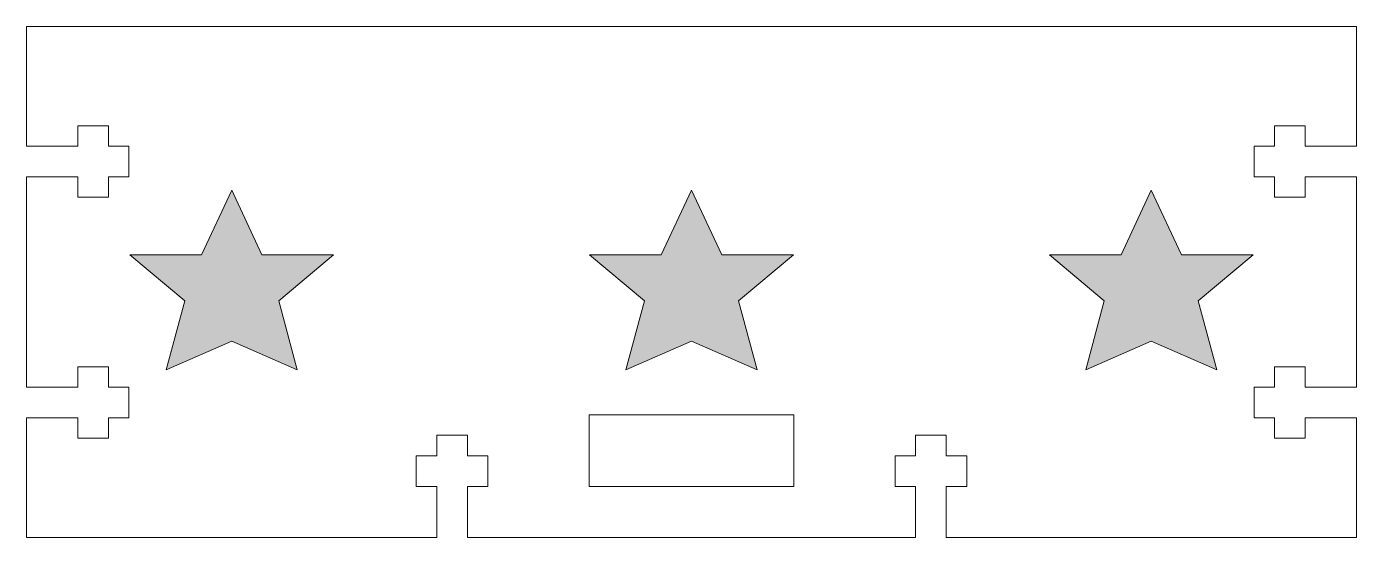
# Model space of a CAD drawing. Header units: inches. Extents: x 0 to 6.5, y -2.5 to 0.
import ezdxf

# ---------------------------------------------------------------- set-up
doc = ezdxf.new("R2010")
doc.units = ezdxf.units.IN
doc.header["$MEASUREMENT"] = 0

msp = doc.modelspace()

# ---------------------------------------------------------------- hatches: boundary and pattern name
h = msp.add_hatch(color=256)
h.paths.add_polyline_path([(1.2323, -1.3422), (1.5004, -1.1172), (1.1504, -1.1172), (1.0025, -0.8), (0.8546, -1.1172), (0.5046, -1.1172), (0.7727, -1.3422), (0.6821, -1.6803), (1.0025, -1.5394), (1.3229, -1.6803)])
h.paths.add_polyline_path([(3.4798, -1.3422), (3.7479, -1.1172), (3.3979, -1.1172), (3.25, -0.8), (3.1021, -1.1172), (2.7521, -1.1172), (3.0202, -1.3422), (2.9296, -1.6803), (3.25, -1.5394), (3.5704, -1.6803)])
h.paths.add_polyline_path([(5.7273, -1.3422), (5.9954, -1.1172), (5.6454, -1.1172), (5.4975, -0.8), (5.3496, -1.1172), (4.9996, -1.1172), (5.2677, -1.3422), (5.1771, -1.6803), (5.4975, -1.5394), (5.8179, -1.6803)])
h = msp.add_hatch(color=3)
h.paths.add_polyline_path([(1.1504, -1.1172), (1.0025, -0.8), (0.8546, -1.1172), (0.5046, -1.1172), (0.7727, -1.3422), (0.6821, -1.6803), (1.0025, -1.5394), (1.3229, -1.6803), (1.2323, -1.3422), (1.5004, -1.1172)])
h.paths.add_polyline_path([(3.4798, -1.3422), (3.7479, -1.1172), (3.3979, -1.1172), (3.25, -0.8), (3.1021, -1.1172), (2.7521, -1.1172), (3.0202, -1.3422), (2.9296, -1.6803), (3.25, -1.5394), (3.5704, -1.6803)])
h.paths.add_polyline_path([(5.7273, -1.3422), (5.9954, -1.1172), (5.6454, -1.1172), (5.4975, -0.8), (5.3496, -1.1172), (4.9996, -1.1172), (5.2677, -1.3422), (5.1771, -1.6803), (5.4975, -1.5394), (5.8179, -1.6803)])

# ---------------------------------------------------------------- linework, layer by layer
at = {"color": 1, "linetype": 'Continuous', "lineweight": 5}
for p, q in [((6.5, 0), (0, 0)), ((0, 0), (0, -0.585)), ((6.5, -0.585), (6.5, 0)), ((0.25, -0.585), (0.25, -0.485)), ((0.25, -0.485), (0.4, -0.485)), ((0.4, -0.485), (0.4, -0.585)), ((6.1, -0.585), (6.1, -0.485)), ((6.1, -0.485), (6.25, -0.485)), ((6.25, -0.485), (6.25, -0.585)), ((0.4, -0.585), (0.5, -0.585)), ((0.5, -0.585), (0.5, -0.735)), ((6, -0.735), (6, -0.585)), ((6, -0.585), (6.1, -0.585)), ((6.25, -0.585), (6.5, -0.585)), ((0, -0.585), (0.25, -0.585)), ((0.25, -0.735), (0, -0.735)), ((0, -0.735), (0, -1.765)), ((0.25, -0.835), (0.25, -0.735)), ((0.5, -0.735), (0.4, -0.735)), ((0.4, -0.735), (0.4, -0.835)), ((6.1, -0.735), (6, -0.735)), ((6.1, -0.835), (6.1, -0.735)), ((6.5, -0.735), (6.25, -0.735)), ((6.25, -0.735), (6.25, -0.835)), ((6.5, -1.765), (6.5, -0.735)), ((0.4, -0.835), (0.25, -0.835)), ((6.25, -0.835), (6.1, -0.835)), ((0.25, -1.765), (0.25, -1.665)), ((0.25, -1.665), (0.4, -1.665)), ((0.4, -1.665), (0.4, -1.765)), ((6.1, -1.765), (6.1, -1.665)), ((6.1, -1.665), (6.25, -1.665)), ((6.25, -1.665), (6.25, -1.765)), ((0, -1.765), (0.25, -1.765)), ((0.4, -1.765), (0.5, -1.765)), ((0.5, -1.765), (0.5, -1.915)), ((6, -1.915), (6, -1.765)), ((6, -1.765), (6.1, -1.765)), ((6.25, -1.765), (6.5, -1.765)), ((0.25, -1.915), (0, -1.915)), ((0, -1.915), (0, -2.5)), ((0.25, -2.015), (0.25, -1.915)), ((0.5, -1.915), (0.4, -1.915)), ((0.4, -1.915), (0.4, -2.015)), ((2.75, -1.9), (2.75, -2.25)), ((3.75, -1.9), (2.75, -1.9)), ((3.75, -2.25), (3.75, -1.9)), ((6.1, -1.915), (6, -1.915)), ((6.1, -2.015), (6.1, -1.915)), ((6.5, -1.915), (6.25, -1.915)), ((6.25, -1.915), (6.25, -2.015)), ((6.5, -2.5), (6.5, -1.915)), ((0.4, -2.015), (0.25, -2.015)), ((2.005, -2), (2.005, -2.1)), ((2.155, -2), (2.005, -2)), ((2.155, -2.1), (2.155, -2)), ((4.345, -2), (4.345, -2.1)), ((4.495, -2), (4.345, -2)), ((4.495, -2.1), (4.495, -2)), ((6.25, -2.015), (6.1, -2.015)), ((1.905, -2.1), (1.905, -2.25)), ((2.005, -2.1), (1.905, -2.1)), ((2.255, -2.1), (2.155, -2.1)), ((2.255, -2.25), (2.255, -2.1)), ((4.245, -2.1), (4.245, -2.25)), ((4.345, -2.1), (4.245, -2.1)), ((4.595, -2.1), (4.495, -2.1)), ((4.595, -2.25), (4.595, -2.1)), ((1.905, -2.25), (2.005, -2.25)), ((2.005, -2.25), (2.005, -2.5)), ((2.155, -2.25), (2.255, -2.25)), ((2.155, -2.5), (2.155, -2.25)), ((2.75, -2.25), (3.75, -2.25)), ((4.245, -2.25), (4.345, -2.25)), ((4.345, -2.25), (4.345, -2.5)), ((4.495, -2.25), (4.595, -2.25)), ((4.495, -2.5), (4.495, -2.25)), ((0, -2.5), (2.005, -2.5)), ((2.155, -2.5), (4.345, -2.5)), ((4.495, -2.5), (6.5, -2.5))]:
    msp.add_line(p, q, dxfattribs=at)
at = {"color": 3, "linetype": 'Continuous', "lineweight": 5}
for p, q in [((1.0025, -0.8), (0.8546, -1.1172)), ((1.1504, -1.1172), (1.0025, -0.8)), ((3.25, -0.8), (3.1021, -1.1172)), ((3.3979, -1.1172), (3.25, -0.8)), ((5.4975, -0.8), (5.3496, -1.1172)), ((5.6454, -1.1172), (5.4975, -0.8)), ((0.5046, -1.1172), (0.7727, -1.3422)), ((0.8546, -1.1172), (0.5046, -1.1172)), ((1.5004, -1.1172), (1.1504, -1.1172)), ((1.2323, -1.3422), (1.5004, -1.1172)), ((2.7521, -1.1172), (3.0202, -1.3422)), ((3.1021, -1.1172), (2.7521, -1.1172)), ((3.7479, -1.1172), (3.3979, -1.1172)), ((3.4798, -1.3422), (3.7479, -1.1172)), ((4.9996, -1.1172), (5.2677, -1.3422)), ((5.3496, -1.1172), (4.9996, -1.1172)), ((5.9954, -1.1172), (5.6454, -1.1172)), ((5.7273, -1.3422), (5.9954, -1.1172)), ((0.7727, -1.3422), (0.6821, -1.6803)), ((1.3229, -1.6803), (1.2323, -1.3422)), ((3.0202, -1.3422), (2.9296, -1.6803)), ((3.5704, -1.6803), (3.4798, -1.3422)), ((5.2677, -1.3422), (5.1771, -1.6803)), ((5.8179, -1.6803), (5.7273, -1.3422)), ((0.6821, -1.6803), (1.0025, -1.5394)), ((1.0025, -1.5394), (1.3229, -1.6803)), ((2.9296, -1.6803), (3.25, -1.5394)), ((3.25, -1.5394), (3.5704, -1.6803)), ((5.1771, -1.6803), (5.4975, -1.5394)), ((5.4975, -1.5394), (5.8179, -1.6803))]:
    msp.add_line(p, q, dxfattribs=at)

doc.saveas('drawing.dxf')
